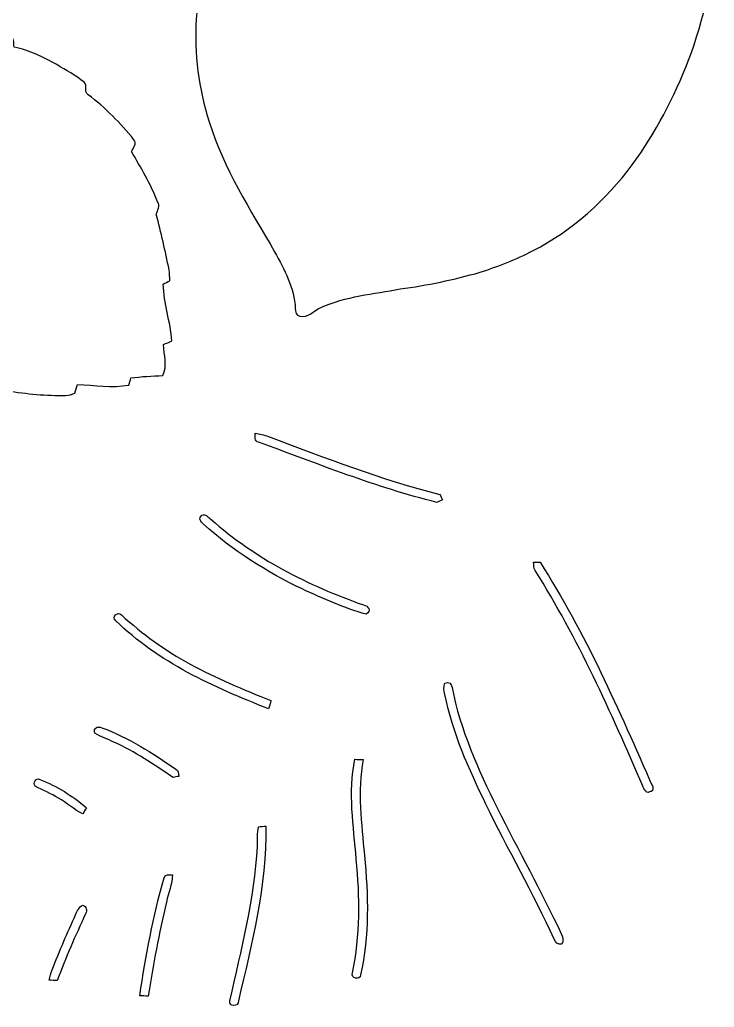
# Model space of a CAD drawing. Header units: centimetres. Extents: x -11.5 to 11.5, y -12.7 to 12.7.
# Drawn here: x 0.13 to 11.55, y -12.17 to 4.08 of the extents above; entities that cross this region are included whole.
import ezdxf

# ---------------------------------------------------------------- set-up
doc = ezdxf.new("R2010")
doc.units = ezdxf.units.CM
doc.header["$MEASUREMENT"] = 0
doc.layers.add('Camada 1', color=7, linetype='Continuous')

msp = doc.modelspace()

# ---------------------------------------------------------------- linework, layer by layer
at = {"layer": 'Camada 1', "color": 156}
for points, knots in [([(10.26724, 12.2054), (10.35507, 12.39026), (10.48807, 12.57969), (10.6941, 12.64038), (10.6941, 12.64038), (10.78864, 12.65132), (10.92729, 12.68518), (10.98125, 12.579), (10.98125, 12.579), (11.01372, 12.49221), (11.00242, 12.39696), (10.99043, 12.3077), (10.99043, 12.3077), (10.91776, 11.86814), (10.72337, 11.46386), (10.58087, 11.04511), (10.58087, 11.04511), (10.45527, 10.69516), (10.30357, 10.35261), (10.09826, 10.04147), (10.09826, 10.04147), (9.97866, 9.8813), (10.06756, 9.67281), (10.12472, 9.50488), (10.12472, 9.50488), (10.35261, 8.98031), (10.68246, 8.50793), (10.92482, 7.99006), (10.92482, 7.99006), (11.29663, 7.22841), (11.54711, 6.39092), (11.53089, 5.53685), (11.53089, 5.53685), (11.54677, 4.81047), (11.3792, 4.09187), (11.12378, 3.41558), (11.12378, 3.41558), (10.88848, 2.8067), (10.58791, 2.21967), (10.19844, 1.69403), (10.19844, 1.69403), (9.76488, 1.11441), (9.21597, 0.61207), (8.56826, 0.28256), (8.56826, 0.28256), (8.28993, 0.13545), (7.99429, 0.0247), (7.69584, -0.07443), (7.69584, -0.07443), (7.26546, -0.19543), (6.82659, -0.28821), (6.38386, -0.3489), (6.38386, -0.3489), (5.94395, -0.43039), (5.48674, -0.46813), (5.07505, -0.65617), (5.07505, -0.65617), (4.96005, -0.70026), (4.86587, -0.83467), (4.73109, -0.79621), (4.73109, -0.79621), (4.67042, -0.79021), (4.6616, -0.71966), (4.65771, -0.67168), (4.65771, -0.67168), (4.6429, -0.33338), (4.47815, -0.02716), (4.31799, 0.26282), (4.31799, 0.26282), (3.91865, 0.95355), (3.47556, 1.63264), (3.24202, 2.40242), (3.24202, 2.40242), (3.06599, 2.94674), (2.99366, 3.52248), (3.02789, 4.09363), (3.02789, 4.09363), (3.11643, 5.24121), (3.5754, 6.33659), (4.2097, 7.28732), (4.2097, 7.28732), (4.6429, 7.92585), (5.201, 8.48642), (5.86105, 8.88964), (5.86105, 8.88964), (6.37292, 9.20044), (6.93807, 9.41846), (7.51945, 9.55815), (7.51945, 9.55815), (7.9763, 9.67422), (8.44303, 9.74336), (8.90481, 9.83509), (8.90481, 9.83509), (9.10271, 9.88236), (9.30521, 9.92645), (9.48619, 10.02383), (9.48619, 10.02383), (9.62976, 10.09896), (9.72149, 10.23866), (9.80439, 10.37237), (9.80439, 10.37237), (9.97444, 10.66518), (10.1092, 10.97702), (10.21856, 11.297), (10.21856, 11.297), (10.31768, 11.59191), (10.17128, 11.91012), (10.26724, 12.2054)], [0, 0, 0, 0, 0.03571429, 0.03571429, 0.03571429, 0.03571429, 0.07142857, 0.07142857, 0.07142857, 0.07142857, 0.10714286, 0.10714286, 0.10714286, 0.10714286, 0.14285714, 0.14285714, 0.14285714, 0.14285714, 0.17857143, 0.17857143, 0.17857143, 0.17857143, 0.21428571, 0.21428571, 0.21428571, 0.21428571, 0.25, 0.25, 0.25, 0.25, 0.28571429, 0.28571429, 0.28571429, 0.28571429, 0.32142857, 0.32142857, 0.32142857, 0.32142857, 0.35714286, 0.35714286, 0.35714286, 0.35714286, 0.39285714, 0.39285714, 0.39285714, 0.39285714, 0.42857143, 0.42857143, 0.42857143, 0.42857143, 0.46428571, 0.46428571, 0.46428571, 0.46428571, 0.5, 0.5, 0.5, 0.5, 0.53571429, 0.53571429, 0.53571429, 0.53571429, 0.57142857, 0.57142857, 0.57142857, 0.57142857, 0.60714286, 0.60714286, 0.60714286, 0.60714286, 0.64285714, 0.64285714, 0.64285714, 0.64285714, 0.67857143, 0.67857143, 0.67857143, 0.67857143, 0.71428571, 0.71428571, 0.71428571, 0.71428571, 0.75, 0.75, 0.75, 0.75, 0.78571429, 0.78571429, 0.78571429, 0.78571429, 0.82142857, 0.82142857, 0.82142857, 0.82142857, 0.85714286, 0.85714286, 0.85714286, 0.85714286, 0.89285714, 0.89285714, 0.89285714, 0.89285714, 0.92857143, 0.92857143, 0.92857143, 0.92857143, 1, 1, 1, 1]), ([(-2.57598, 3.42477), (-2.22215, 3.78989), (-1.69438, 3.93593), (-1.19732, 3.92219), (-1.19732, 3.92219), (-1.00083, 3.89536), (-0.80115, 3.90735), (-0.60501, 3.8749), (-0.60501, 3.8749), (-0.41768, 3.8548), (-0.22401, 3.86467), (-0.04127, 3.81316), (-0.04127, 3.81316), (0.04726, 3.79801), (0.02151, 3.69322), (0.03493, 3.62902), (0.03493, 3.62902), (0.28539, 3.58668), (0.51187, 3.4618), (0.73413, 3.34468), (0.73413, 3.34468), (0.88582, 3.25084), (1.04951, 3.17146), (1.18463, 3.05328), (1.18463, 3.05328), (1.24636, 3.00248), (1.17968, 2.89102), (1.2527, 2.84762), (1.2527, 2.84762), (1.53175, 2.63243), (1.78611, 2.38441), (2.00447, 2.10819), (2.00447, 2.10819), (2.05705, 2.0454), (1.99002, 1.97309), (1.96461, 1.91381), (1.96461, 1.91381), (2.12124, 1.64606), (2.27965, 1.37653), (2.3943, 1.08761), (2.3943, 1.08761), (2.43521, 1.01847), (2.3943, 0.94614), (2.37031, 0.87982), (2.37031, 0.87982), (2.45145, 0.57891), (2.52095, 0.27481), (2.58163, -0.03104), (2.58163, -0.03104), (2.59326, -0.09172), (2.59221, -0.1538), (2.59221, -0.21554), (2.59221, -0.21554), (2.55622, -0.23247), (2.5206, -0.24977), (2.48532, -0.2674), (2.48532, -0.2674), (2.49519, -0.58561), (2.60385, -0.88971), (2.62924, -1.20473), (2.62924, -1.20473), (2.58234, -1.22344), (2.53612, -1.24319), (2.49025, -1.2633), (2.49025, -1.2633), (2.49765, -1.43298), (2.55834, -1.61254), (2.47931, -1.77411), (2.47931, -1.77411), (2.30433, -1.78118), (2.12936, -1.78859), (1.95579, -1.81292), (1.95579, -1.81292), (1.94415, -1.85173), (1.93286, -1.89052), (1.92158, -1.9297), (1.92158, -1.9297), (1.64112, -1.98191), (1.35607, -1.92863), (1.07456, -1.92017), (1.07456, -1.92017), (1.06079, -1.96778), (1.04739, -2.01577), (1.0347, -2.06375), (1.0347, -2.06375), (0.98424, -2.07926), (0.93451, -2.10185), (0.88123, -2.10114), (0.88123, -2.10114), (0.5602, -2.10431), (0.23917, -2.07751), (-0.07725, -2.02388), (-0.07725, -2.02388), (-0.05644, -2.0835), (-0.06597, -2.14453), (-0.09384, -2.20027), (-0.09384, -2.20027), (-0.49954, -2.22144), (-0.89041, -2.0701), (-1.26188, -1.92369), (-1.26188, -1.92369), (-1.31797, -1.95615), (-1.37829, -2.00942), (-1.44709, -1.9766), (-1.44709, -1.9766), (-1.83549, -1.83832), (-2.2038, -1.64112), (-2.53646, -1.3977), (-2.53646, -1.3977), (-2.60597, -1.43403), (-2.6737, -1.47708), (-2.74954, -1.49895), (-2.74954, -1.49895), (-2.84302, -1.51024), (-2.88819, -1.41357), (-2.94075, -1.35431), (-2.94075, -1.35431), (-3.2914, -0.8883), (-3.38807, -0.30091), (-3.54929, 0.24518), (-3.54929, 0.24518), (-3.57292, 0.24129), (-3.62055, 0.23354), (-3.64418, 0.22965), (-3.64418, 0.22965), (-3.6837, 0.26563), (-3.76202, 0.28222), (-3.75567, 0.34783), (-3.75567, 0.34783), (-3.76765, 0.7553), (-3.74402, 1.16769), (-3.65337, 1.56562), (-3.65337, 1.56562), (-3.73944, 1.55397), (-3.8615, 1.58114), (-3.84174, 1.69333), (-3.84174, 1.69333), (-3.78989, 1.99813), (-3.57116, 2.268), (-3.29812, 2.40911), (-3.29812, 2.40911), (-3.59938, 2.57422), (-3.8555, 2.8074), (-4.14479, 2.99049), (-4.14479, 2.99049), (-4.306, 3.08926), (-4.49757, 3.15348), (-4.687, 3.10832), (-4.687, 3.10832), (-4.85705, 3.07374), (-5.04119, 3.16864), (-5.08635, 3.34186), (-5.08635, 3.34186), (-5.0232, 3.44664), (-5.03061, 3.56834), (-5.01896, 3.68547), (-5.01896, 3.68547), (-4.96569, 3.80965), (-4.80377, 3.8174), (-4.68948, 3.79306), (-4.68948, 3.79306), (-4.37515, 3.72463), (-4.12715, 3.5059), (-3.87173, 3.32458), (-3.87173, 3.32458), (-3.58315, 3.1249), (-3.31187, 2.89947), (-3.00531, 2.72661), (-3.00531, 2.72661), (-2.90653, 2.98272), (-2.77636, 3.23285), (-2.57598, 3.42477)], [0, 0, 0, 0, 0.02272727, 0.02272727, 0.02272727, 0.02272727, 0.04545455, 0.04545455, 0.04545455, 0.04545455, 0.06818182, 0.06818182, 0.06818182, 0.06818182, 0.09090909, 0.09090909, 0.09090909, 0.09090909, 0.11363636, 0.11363636, 0.11363636, 0.11363636, 0.13636364, 0.13636364, 0.13636364, 0.13636364, 0.15909091, 0.15909091, 0.15909091, 0.15909091, 0.18181818, 0.18181818, 0.18181818, 0.18181818, 0.20454545, 0.20454545, 0.20454545, 0.20454545, 0.22727273, 0.22727273, 0.22727273, 0.22727273, 0.25, 0.25, 0.25, 0.25, 0.27272727, 0.27272727, 0.27272727, 0.27272727, 0.29545455, 0.29545455, 0.29545455, 0.29545455, 0.31818182, 0.31818182, 0.31818182, 0.31818182, 0.34090909, 0.34090909, 0.34090909, 0.34090909, 0.36363636, 0.36363636, 0.36363636, 0.36363636, 0.38636364, 0.38636364, 0.38636364, 0.38636364, 0.40909091, 0.40909091, 0.40909091, 0.40909091, 0.43181818, 0.43181818, 0.43181818, 0.43181818, 0.45454545, 0.45454545, 0.45454545, 0.45454545, 0.47727273, 0.47727273, 0.47727273, 0.47727273, 0.5, 0.5, 0.5, 0.5, 0.52272727, 0.52272727, 0.52272727, 0.52272727, 0.54545455, 0.54545455, 0.54545455, 0.54545455, 0.56818182, 0.56818182, 0.56818182, 0.56818182, 0.59090909, 0.59090909, 0.59090909, 0.59090909, 0.61363636, 0.61363636, 0.61363636, 0.61363636, 0.63636364, 0.63636364, 0.63636364, 0.63636364, 0.65909091, 0.65909091, 0.65909091, 0.65909091, 0.68181818, 0.68181818, 0.68181818, 0.68181818, 0.70454545, 0.70454545, 0.70454545, 0.70454545, 0.72727273, 0.72727273, 0.72727273, 0.72727273, 0.75, 0.75, 0.75, 0.75, 0.77272727, 0.77272727, 0.77272727, 0.77272727, 0.79545455, 0.79545455, 0.79545455, 0.79545455, 0.81818182, 0.81818182, 0.81818182, 0.81818182, 0.84090909, 0.84090909, 0.84090909, 0.84090909, 0.86363636, 0.86363636, 0.86363636, 0.86363636, 0.88636364, 0.88636364, 0.88636364, 0.88636364, 0.90909091, 0.90909091, 0.90909091, 0.90909091, 0.93181818, 0.93181818, 0.93181818, 0.93181818, 0.95454545, 0.95454545, 0.95454545, 0.95454545, 1, 1, 1, 1]), ([(3.99979, -2.72345), (3.99979, -2.72345), (3.99979, -2.72345), (3.99979, -2.72345), (3.99979, -2.72345), (4.00543, -2.776), (3.97581, -2.85925), (4.05411, -2.86948), (4.05411, -2.86948), (5.0225, -3.22403), (5.9824, -3.6128), (6.9857, -3.86079), (6.9857, -3.86079), (7.00863, -3.84986), (7.05484, -3.82834), (7.07777, -3.8174), (7.07777, -3.8174), (7.0672, -3.79552), (7.04566, -3.7525), (7.03509, -3.73062), (7.03509, -3.73062), (6.07201, -3.48684), (5.1449, -3.12561), (4.21569, -2.77812), (4.21569, -2.77812), (4.14655, -2.7499), (4.07423, -2.72908), (3.99979, -2.72345)], [0, 0, 0, 0, 0.125, 0.125, 0.125, 0.125, 0.25, 0.25, 0.25, 0.25, 0.375, 0.375, 0.375, 0.375, 0.5, 0.5, 0.5, 0.5, 0.625, 0.625, 0.625, 0.625, 0.75, 0.75, 0.75, 0.75, 1, 1, 1, 1]), ([(3.12103, -4.07353), (3.12103, -4.07353), (3.12103, -4.07353), (3.12103, -4.07353), (3.12103, -4.07353), (3.05681, -4.11692), (3.10373, -4.18358), (3.14924, -4.21922), (3.14924, -4.21922), (3.63044, -4.6549), (4.18499, -5.00486), (4.76919, -5.2853), (4.76919, -5.2853), (5.11245, -5.44371), (5.46064, -5.6), (5.82541, -5.70159), (5.82541, -5.70159), (5.91007, -5.64585), (5.8621, -5.56331), (5.77919, -5.54743), (5.77919, -5.54743), (4.87045, -5.23027), (3.99308, -4.78367), (3.2713, -4.13914), (3.2713, -4.13914), (3.22686, -4.10703), (3.18206, -4.04529), (3.12103, -4.07353)], [0, 0, 0, 0, 0.125, 0.125, 0.125, 0.125, 0.25, 0.25, 0.25, 0.25, 0.375, 0.375, 0.375, 0.375, 0.5, 0.5, 0.5, 0.5, 0.625, 0.625, 0.625, 0.625, 0.75, 0.75, 0.75, 0.75, 1, 1, 1, 1]), ([(8.57496, -4.8454), (8.57496, -4.8454), (8.57496, -4.8454), (8.57496, -4.8454), (8.57496, -4.8454), (8.58097, -4.89055), (8.57708, -4.94064), (8.60212, -4.98157), (8.60212, -4.98157), (9.30909, -6.1027), (9.8499, -7.31767), (10.37271, -8.53263), (10.37271, -8.53263), (10.39459, -8.57215), (10.41858, -8.65893), (10.48208, -8.62612), (10.48208, -8.62612), (10.52971, -8.61942), (10.54734, -8.59225), (10.53465, -8.54499), (10.53465, -8.54499), (9.98395, -7.28132), (9.42833, -6.01098), (8.68362, -4.84681), (8.68362, -4.84681), (8.64693, -4.84611), (8.61094, -4.8454), (8.57496, -4.8454)], [0, 0, 0, 0, 0.125, 0.125, 0.125, 0.125, 0.25, 0.25, 0.25, 0.25, 0.375, 0.375, 0.375, 0.375, 0.5, 0.5, 0.5, 0.5, 0.625, 0.625, 0.625, 0.625, 0.75, 0.75, 0.75, 0.75, 1, 1, 1, 1]), ([(1.70638, -5.80918), (1.70638, -5.80918), (1.70638, -5.80918), (1.70638, -5.80918), (1.70638, -5.80918), (2.40558, -6.49569), (3.31645, -6.90667), (4.21815, -7.25699), (4.21815, -7.25699), (4.23615, -7.21395), (4.24921, -7.1695), (4.25803, -7.12399), (4.25803, -7.12399), (3.80612, -6.94302), (3.35526, -6.7564), (2.92805, -6.5218), (2.92805, -6.5218), (2.51848, -6.30132), (2.14066, -6.02543), (1.79775, -5.71217), (1.79775, -5.71217), (1.7346, -5.64797), (1.63476, -5.74852), (1.70638, -5.80918)], [0, 0, 0, 0, 0.14285714, 0.14285714, 0.14285714, 0.14285714, 0.28571429, 0.28571429, 0.28571429, 0.28571429, 0.42857143, 0.42857143, 0.42857143, 0.42857143, 0.57142857, 0.57142857, 0.57142857, 0.57142857, 0.71428571, 0.71428571, 0.71428571, 0.71428571, 1, 1, 1, 1]), ([(7.11482, -6.83436), (7.11482, -6.83436), (7.11482, -6.83436), (7.11482, -6.83436), (7.11482, -6.83436), (7.09471, -6.89539), (7.10282, -6.95959), (7.11588, -7.02132), (7.11588, -7.02132), (7.24923, -7.65422), (7.50992, -8.25041), (7.7918, -8.82896), (7.7918, -8.82896), (8.15691, -9.57403), (8.56791, -10.29582), (8.91645, -11.04864), (8.91645, -11.04864), (8.93621, -11.10438), (8.97395, -11.14319), (9.03851, -11.13084), (9.03851, -11.13084), (9.07062, -11.08004), (9.06356, -11.02042), (9.03534, -10.97033), (9.03534, -10.97033), (8.70584, -10.26442), (8.3252, -9.58427), (7.97772, -8.88753), (7.97772, -8.88753), (7.6648, -8.2557), (7.37093, -7.60448), (7.23582, -6.90845), (7.23582, -6.90845), (7.22629, -6.84106), (7.18114, -6.81073), (7.11482, -6.83436)], [0, 0, 0, 0, 0.1, 0.1, 0.1, 0.1, 0.2, 0.2, 0.2, 0.2, 0.3, 0.3, 0.3, 0.3, 0.4, 0.4, 0.4, 0.4, 0.5, 0.5, 0.5, 0.5, 0.6, 0.6, 0.6, 0.6, 0.7, 0.7, 0.7, 0.7, 0.8, 0.8, 0.8, 0.8, 1, 1, 1, 1]), ([(1.36136, -7.65844), (1.36136, -7.65844), (1.36136, -7.65844), (1.36136, -7.65844), (1.36136, -7.65844), (1.45696, -7.72442), (1.57127, -7.75582), (1.67534, -7.80661), (1.67534, -7.80661), (2.02106, -7.96149), (2.33362, -8.17845), (2.64759, -8.38763), (2.64759, -8.38763), (2.67088, -8.38341), (2.7178, -8.37459), (2.74109, -8.36999), (2.74109, -8.36999), (2.73297, -8.3259), (2.73931, -8.27229), (2.69098, -8.25076), (2.69098, -8.25076), (2.31034, -7.98405), (1.91276, -7.73253), (1.47567, -7.5692), (1.47567, -7.5692), (1.40864, -7.53886), (1.32679, -7.57555), (1.36136, -7.65844)], [0, 0, 0, 0, 0.125, 0.125, 0.125, 0.125, 0.25, 0.25, 0.25, 0.25, 0.375, 0.375, 0.375, 0.375, 0.5, 0.5, 0.5, 0.5, 0.625, 0.625, 0.625, 0.625, 0.75, 0.75, 0.75, 0.75, 1, 1, 1, 1]), ([(5.63738, -8.08989), (5.63738, -8.08989), (5.63738, -8.08989), (5.63738, -8.08989), (5.63738, -8.08989), (5.5245, -8.63247), (5.61691, -9.18774), (5.65925, -9.73278), (5.65925, -9.73278), (5.72311, -10.35543), (5.72664, -10.99043), (5.59717, -11.60533), (5.59717, -11.60533), (5.558, -11.69423), (5.73156, -11.73409), (5.72981, -11.63778), (5.72981, -11.63778), (5.87762, -10.99255), (5.85964, -10.32298), (5.79542, -9.66857), (5.79542, -9.66857), (5.7464, -9.1461), (5.67901, -8.61589), (5.77144, -8.09412), (5.77144, -8.09412), (5.72628, -8.09166), (5.68184, -8.09025), (5.63738, -8.08989)], [0, 0, 0, 0, 0.125, 0.125, 0.125, 0.125, 0.25, 0.25, 0.25, 0.25, 0.375, 0.375, 0.375, 0.375, 0.5, 0.5, 0.5, 0.5, 0.625, 0.625, 0.625, 0.625, 0.75, 0.75, 0.75, 0.75, 1, 1, 1, 1]), ([(0.38135, -8.53193), (0.38135, -8.53193), (0.38135, -8.53193), (0.38135, -8.53193), (0.38135, -8.53193), (0.50623, -8.6), (0.63994, -8.65116), (0.76093, -8.72666), (0.76093, -8.72666), (0.90099, -8.80568), (1.01952, -8.91821), (1.16451, -8.98947), (1.16451, -8.98947), (1.17897, -8.96408), (1.20755, -8.91363), (1.22202, -8.88824), (1.22202, -8.88824), (0.99694, -8.69032), (0.73695, -8.53157), (0.45931, -8.42081), (0.45931, -8.42081), (0.39299, -8.38164), (0.33408, -8.47936), (0.38135, -8.53193)], [0, 0, 0, 0, 0.14285714, 0.14285714, 0.14285714, 0.14285714, 0.28571429, 0.28571429, 0.28571429, 0.28571429, 0.42857143, 0.42857143, 0.42857143, 0.42857143, 0.57142857, 0.57142857, 0.57142857, 0.57142857, 0.71428571, 0.71428571, 0.71428571, 0.71428571, 1, 1, 1, 1]), ([(4.03436, -9.52287), (4.03436, -9.52287), (4.03436, -9.52287), (4.03436, -9.52287), (4.03436, -9.52287), (3.98497, -10.38506), (3.77225, -11.2261), (3.58245, -12.065), (3.58245, -12.065), (3.55106, -12.16659), (3.73027, -12.17012), (3.72251, -12.06534), (3.72251, -12.06534), (3.94229, -11.12097), (4.18958, -10.16494), (4.17476, -9.18845), (4.17476, -9.18845), (4.14406, -9.19161), (4.08269, -9.19762), (4.05165, -9.20043), (4.05165, -9.20043), (4.02978, -9.30627), (4.03965, -9.41528), (4.03436, -9.52287)], [0, 0, 0, 0, 0.14285714, 0.14285714, 0.14285714, 0.14285714, 0.28571429, 0.28571429, 0.28571429, 0.28571429, 0.42857143, 0.42857143, 0.42857143, 0.42857143, 0.57142857, 0.57142857, 0.57142857, 0.57142857, 0.71428571, 0.71428571, 0.71428571, 0.71428571, 1, 1, 1, 1]), ([(2.50155, -10.03828), (2.50155, -10.03828), (2.50155, -10.03828), (2.50155, -10.03828), (2.50155, -10.03828), (2.31846, -10.67399), (2.20062, -11.32733), (2.09973, -11.98033), (2.09973, -11.98033), (2.14488, -11.98279), (2.19039, -11.98633), (2.23626, -11.9902), (2.23626, -11.9902), (2.32233, -11.47022), (2.4144, -10.95092), (2.53894, -10.43869), (2.53894, -10.43869), (2.57281, -10.28946), (2.62995, -10.14482), (2.64018, -9.99101), (2.64018, -9.99101), (2.59326, -9.99737), (2.51319, -9.97232), (2.50155, -10.03828)], [0, 0, 0, 0, 0.14285714, 0.14285714, 0.14285714, 0.14285714, 0.28571429, 0.28571429, 0.28571429, 0.28571429, 0.42857143, 0.42857143, 0.42857143, 0.42857143, 0.57142857, 0.57142857, 0.57142857, 0.57142857, 0.71428571, 0.71428571, 0.71428571, 0.71428571, 1, 1, 1, 1]), ([(1.04563, -10.64682), (1.04563, -10.64682), (1.04563, -10.64682), (1.04563, -10.64682), (1.04563, -10.64682), (0.90945, -10.94598), (0.77786, -11.24761), (0.65792, -11.55417), (0.65792, -11.55417), (0.63605, -11.60955), (0.62264, -11.66777), (0.61241, -11.72703), (0.61241, -11.72703), (0.6558, -11.72598), (0.69956, -11.72774), (0.74365, -11.73091), (0.74365, -11.73091), (0.87911, -11.35732), (1.04174, -10.99397), (1.2086, -10.63378), (1.2086, -10.63378), (1.23966, -10.57804), (1.22555, -10.51207), (1.16204, -10.48914), (1.16204, -10.48914), (1.10101, -10.5223), (1.0735, -10.58721), (1.04563, -10.64682)], [0, 0, 0, 0, 0.125, 0.125, 0.125, 0.125, 0.25, 0.25, 0.25, 0.25, 0.375, 0.375, 0.375, 0.375, 0.5, 0.5, 0.5, 0.5, 0.625, 0.625, 0.625, 0.625, 0.75, 0.75, 0.75, 0.75, 1, 1, 1, 1])]:
    msp.add_open_spline(points, degree=3, knots=knots, dxfattribs=at)

doc.saveas('drawing.dxf')
